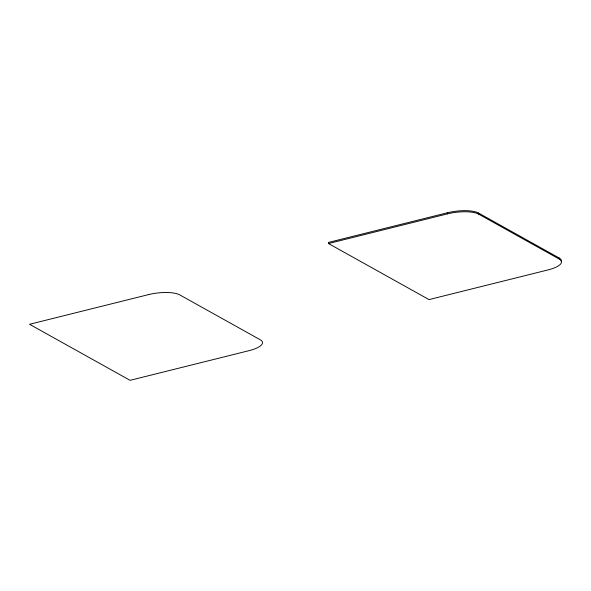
<?xml version="1.0" encoding="UTF-8"?>
<svg xmlns="http://www.w3.org/2000/svg" width="591" height="591" viewBox="0 0 591 591"><rect width="100%" height="100%" fill="white"/><g stroke="black" fill="none" stroke-linecap="round" stroke-linejoin="round"><path stroke-width="0.89" d="M447.38 212.775L328.367 242.458L328.493 243.544L429.014 299.6L548.027 269.917A23.559 7.24 -6.5 0 0 559.249 259.065L559.123 257.979L478.547 213.048A23.559 7.24 -6.5 0 0 447.38 212.775L447.505 213.861L328.493 243.544M447.505 213.861A23.559 7.24 -6.5 0 1 478.673 214.141L559.249 259.065M478.547 213.048L478.673 214.141M559.123 257.979A23.559 7.24 -6.5 0 1 561.273 261.466M148.563 294.599L29.55 324.282L130.072 380.331L249.084 350.648A23.559 7.24 -6.5 0 0 260.306 339.803L179.73 294.872A23.559 7.24 -6.5 0 0 148.563 294.599"/></g></svg>
